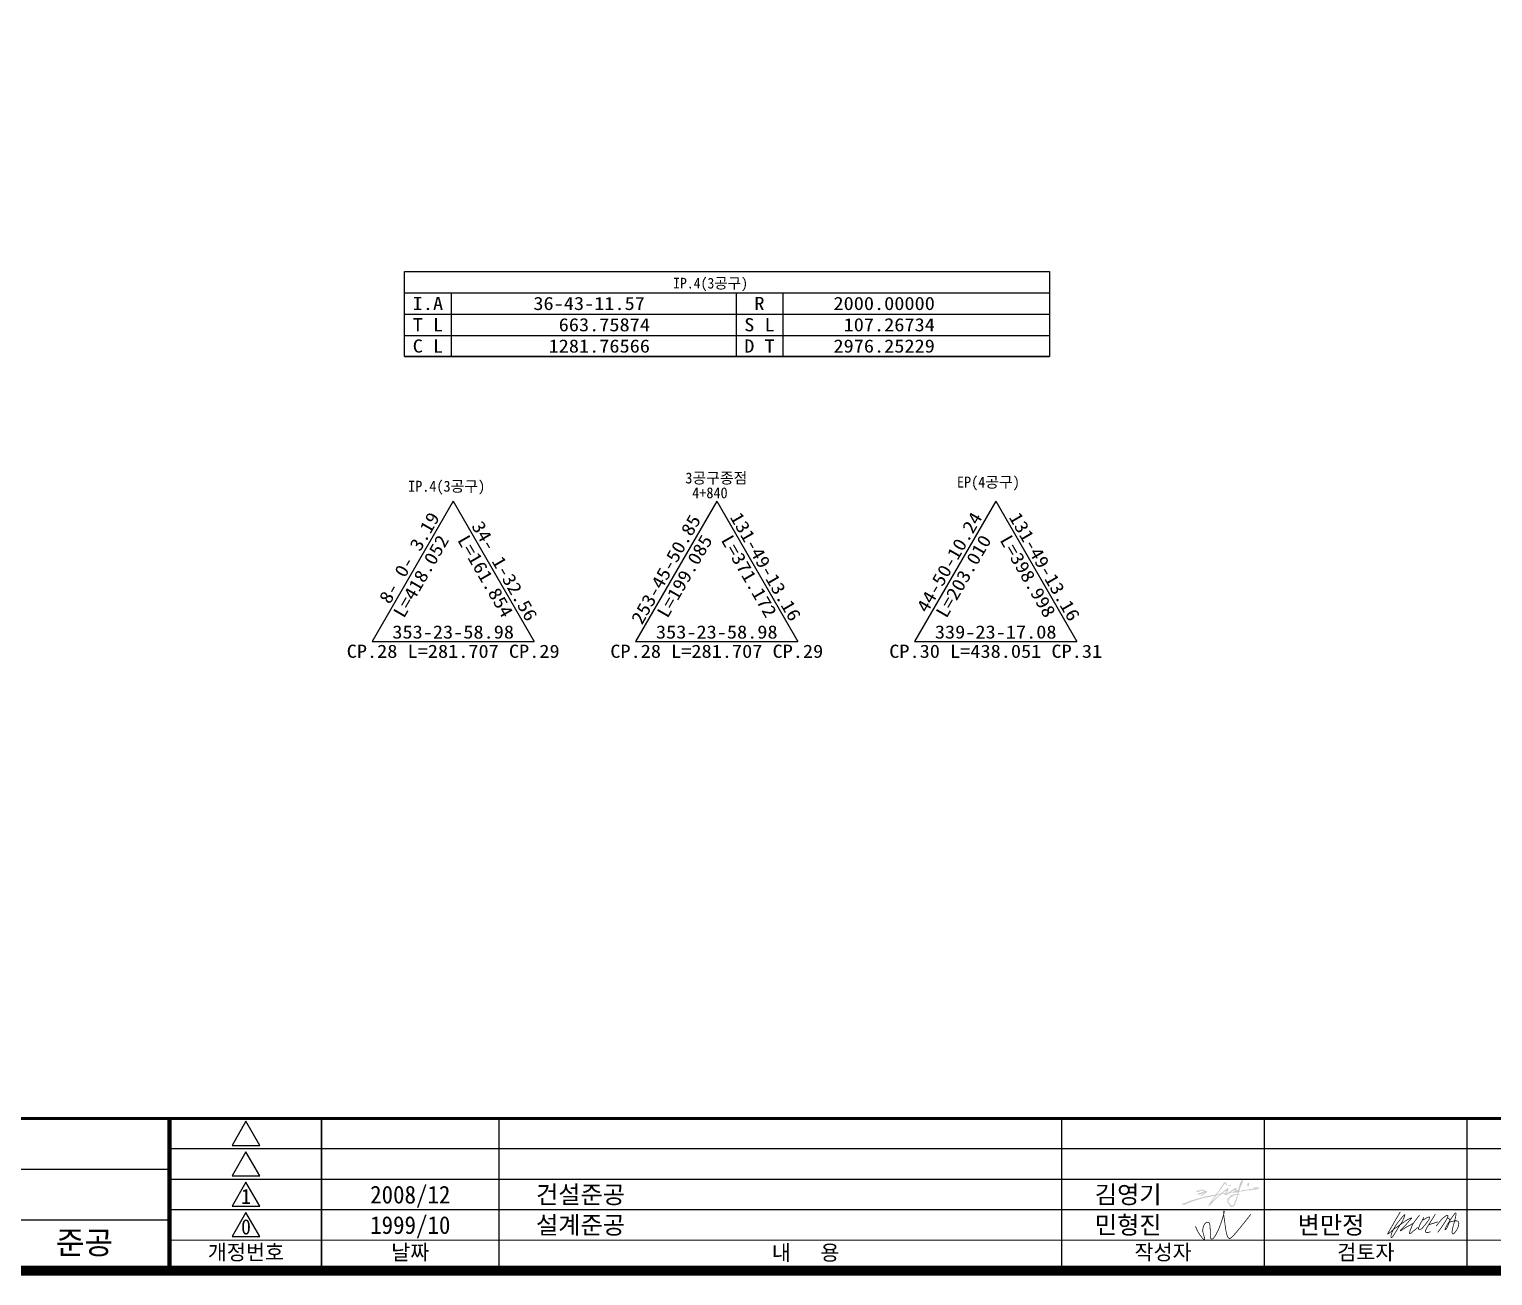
# Model space of a CAD drawing. Header units: feet. Extents: x 227184 to 231389, y 193870 to 196840.
# Drawn here: x 228521 to 229965, y 193965 to 195195 of the extents above; entities that cross this region are included whole.
import ezdxf
from ezdxf.enums import TextEntityAlignment as Align

# ---------------------------------------------------------------- set-up
doc = ezdxf.new("R2010")
doc.units = ezdxf.units.FT
doc.header["$LTSCALE"] = 10
doc.header["$MEASUREMENT"] = 0
for name, color, linetype in [('CA-TABL-LIN1', 4, 'CONTINUOUS'), ('CA-TABL-LIN2', 1, 'CONTINUOUS'), ('CA-TABL-TEX2', 3, 'CONTINUOUS'), ('CX-BORD', 3, 'CONTINUOUS'), ('CX-BORD-LIN1', 4, 'CONTINUOUS'), ('CX-BORD-LIN2', 3, 'CONTINUOUS'), ('CX-BORD-TEX2', 7, 'CONTINUOUS'), ('CX-BORD-TEX3', 6, 'CONTINUOUS')]:
    doc.layers.add(name, color=color, linetype=linetype)
doc.styles.add('GHS', font='DotumChe.ttf')
doc.styles.add('RP2', font='DotumChe.ttf')
doc.styles.add('TB_TEXT', font='DotumChe.ttf')
doc.styles.add('TB_WBTXT', font='H2GTRE.TTF')
doc.styles.add('TB_WMTXT', font='DotumChe.ttf')

# ---------------------------------------------------------------- blocks, each defined once
blk = doc.blocks.new('CXBLKA1-KHCA')
at = {"layer": 'CX-BORD-TEX3'}
h = blk.add_hatch(color=256, dxfattribs=at)
h.paths.add_polyline_path([(482.7, 17.26), (482.68, 17.24), (482.66, 17.12), (482.62, 17.04), (482.65, 16.95), (482.61, 16.8), (482.65, 16.75), (482.64, 16.67), (482.76, 16.59), (482.85, 16.58), (482.9, 16.67), (482.85, 16.83), (482.93, 16.93), (482.97, 17.1), (483.04, 17.18), (482.92, 17.29)], flags=17)
h.paths.add_polyline_path([(478.82, 16.88), (478.8, 16.87), (478.77, 16.82), (478.84, 16.75), (479.07, 16.73), (479.4, 16.75), (479.45, 16.83), (479.38, 16.89)], flags=17)
h.paths.add_polyline_path([(480.27, 14.9), (480.2, 14.89), (479.54, 14.59), (479.04, 14.14), (478.85, 13.73), (479.11, 13.24), (479.43, 12.86), (479.56, 12.79), (479.71, 12.81), (480.07, 13.28), (480.07, 13.47), (480.4, 14.15), (480.57, 14.79), (480.53, 14.9)], flags=16)
h.paths.add_polyline_path([(480.12, 15.94), (480.1, 15.93), (480, 15.86), (479.88, 15.83), (479.77, 15.7), (479.64, 15.64), (479.45, 15.57), (479.44, 15.51), (479.54, 15.46), (479.74, 15.47), (479.8, 15.56), (479.93, 15.62), (480.02, 15.61), (480.04, 15.58), (480.08, 15.63), (480.11, 15.69), (480.09, 15.75), (480.09, 15.84), (480.18, 15.85), (480.17, 15.93)], flags=16)
h.paths.add_polyline_path([(478.56, 15.25), (478.53, 15.23), (478.45, 15.21), (478.43, 15.16), (478.49, 15.12), (478.59, 15.14), (478.59, 15.22)], flags=16)
h.paths.add_polyline_path([(478.55, 15.77), (478.54, 15.88), (477.8, 15.34), (477.67, 15.25), (478.13, 15.23), (478.24, 15.23), (478.4, 15.56)], flags=16)
h.paths.add_polyline_path([(476.92, 14.99), (476.71, 14.96), (476.23, 14.47), (476.06, 14.18), (475.88, 13.98), (475.64, 13.71), (475.86, 13.84), (476.18, 14.11), (476.61, 14.51), (476.9, 14.79), (477.1, 14.96)], flags=16)
h.paths.add_polyline_path([(469.74, 13.13), (469.77, 13.16), (469.84, 13.25), (470.07, 13.29), (470.19, 13.33), (470.24, 13.38), (470.47, 13.37), (470.53, 13.49), (470.79, 13.54), (470.9, 13.64), (471.1, 13.66), (471.26, 13.78), (471.43, 13.78), (471.51, 13.87), (471.98, 13.95), (472.32, 14.12), (472.87, 14.24), (473.35, 14.37), (473.97, 14.55), (474.69, 14.71), (475.44, 14.87), (476.15, 14.97), (476.32, 14.99), (476.65, 15.37), (476.93, 15.69), (477.23, 16.15), (477.41, 16.51), (477.75, 16.84), (477.92, 17.31), (478.08, 17.45), (478.41, 17.43), (478.48, 17.23), (478.54, 17.04), (478.62, 16.98), (478.68, 16.9), (478.58, 16.85), (478.4, 16.96), (478.32, 17.11), (478.25, 17.22), (478.15, 17.22), (478.15, 17.08), (478, 16.96), (477.92, 16.8), (477.78, 16.64), (477.69, 16.46), (477.56, 16.3), (477.45, 16.14), (477.34, 16.03), (477.25, 15.83), (477.13, 15.69), (476.72, 15.19), (476.59, 15.1), (477.05, 15.13), (477.31, 15.19), (477.68, 15.45), (478.03, 15.73), (478.33, 16.03), (478.58, 16.2), (478.7, 16.29), (478.89, 16.23), (478.91, 15.98), (478.76, 15.75), (478.62, 15.44), (478.52, 15.43), (478.57, 15.37), (478.84, 15.38), (479.33, 15.65), (479.53, 15.87), (479.82, 16.02), (479.99, 16.16), (480.22, 16.27), (480.44, 16.3), (480.56, 16.22), (480.48, 16.08), (480.44, 15.96), (480.45, 15.78), (480.59, 15.9), (480.8, 16.02), (480.92, 16.23), (480.99, 16.58), (481.13, 17.04), (481.22, 17.3), (481.32, 17.49), (481.42, 17.63), (481.51, 17.8), (481.76, 17.83), (481.81, 17.66), (481.74, 17.55), (481.68, 17.32), (481.64, 17.2), (481.53, 17.05), (481.44, 16.84), (481.36, 16.63), (481.27, 16.49), (481.26, 16.3), (481.2, 16.14), (481.13, 15.99), (481.06, 15.84), (481.04, 15.74), (481.41, 15.74), (481.51, 15.85), (481.76, 15.89), (482.04, 15.89), (482.31, 15.96), (482.77, 16.01), (482.95, 16.05), (483.23, 16.13), (483.52, 16.11), (483.68, 16.21), (483.91, 16.24), (484.27, 16.26), (484.32, 16.32), (483.8, 16.34), (483.87, 16.46), (484.13, 16.46), (484.72, 16.46), (484.88, 16.35), (485.07, 16.32), (484.97, 16.24), (484.86, 16.16), (484.58, 16.13), (484.43, 15.99), (483.7, 15.99), (483.34, 15.87), (482.72, 15.88), (482.48, 15.75), (481.99, 15.75), (481.7, 15.62), (481.24, 15.63), (481.05, 15.53), (480.92, 15.44), (480.87, 15.25), (480.85, 15.14), (481.18, 15.15), (481.23, 15.03), (480.91, 14.99), (480.74, 15.01), (480.69, 14.35), (480.48, 13.83), (480.31, 13.45), (480.24, 13.14), (480.07, 12.86), (479.73, 12.56), (479.32, 12.6), (478.94, 13.13), (478.63, 13.62), (478.68, 14.1), (479.35, 14.83), (480.01, 15.05), (480.66, 15.15), (480.74, 15.45), (480.63, 15.49), (480.42, 15.47), (480.29, 15.38), (479.45, 15.37), (478.95, 15.16), (478.7, 15), (478.46, 14.91), (478.14, 14.91), (478.09, 15.12), (477.71, 15.15), (477.34, 14.94), (476.68, 14.38), (476.38, 14.02), (476.04, 13.79), (475.64, 13.29), (475.29, 12.94), (475, 12.76), (474.94, 12.92), (475.33, 13.51), (475.94, 14.36), (476.23, 14.8), (475.77, 14.67), (475.39, 14.61), (475.07, 14.54), (474.04, 14.33), (472.84, 14), (471.64, 13.6), (470.86, 13.28), (470.17, 12.98), (469.83, 13.02)])
h.paths.add_polyline_path([(472.52, 15.56), (472.53, 15.6), (472.62, 15.67), (472.66, 15.8), (472.77, 15.8), (472.89, 15.84), (473.04, 15.86), (473.25, 15.86), (473.31, 15.98), (473.81, 15.98), (473.95, 15.93), (474, 15.86), (474.21, 15.88), (474.3, 15.78), (474.41, 15.78), (474.44, 15.7), (474.51, 15.65), (474.55, 15.7), (474.61, 15.74), (474.68, 15.72), (474.7, 15.66), (474.65, 15.58), (474.64, 15.45), (474.51, 15.36), (474.1, 15.07), (473.67, 14.81), (473.59, 14.73), (473.5, 14.75), (473.48, 14.87), (473.54, 14.92), (473.82, 15.08), (473.99, 15.2), (474.05, 15.31), (474.16, 15.3), (474.17, 15.41), (474.07, 15.44), (473.97, 15.37), (473.98, 15.3), (473.81, 15.29), (473.72, 15.2), (473.51, 15.15), (473.47, 15.09), (473.22, 15.05), (473.07, 14.94), (472.91, 14.95), (472.92, 15.12), (473.01, 15.26), (473.19, 15.31), (473.32, 15.31), (473.44, 15.39), (473.65, 15.51), (473.88, 15.55), (474.04, 15.54), (473.94, 15.65), (473.96, 15.74), (473.91, 15.77), (473.61, 15.8), (473.4, 15.79), (473.31, 15.7), (473.23, 15.61), (472.92, 15.61), (472.76, 15.51), (472.59, 15.51)], flags=17)
at = {"layer": 'CX-BORD-LIN1', "const_width": 2}
blk.add_lwpolyline([(796, 0), (0, 0), (0, 554), (796, 554)], close=True, dxfattribs=at)
at = {"layer": 'CX-BORD-LIN1'}
for points, const_width in [([(796, 30), (0, 30)], 0.6), ([(270, 0), (270, 30)], 0.8), ([(270, 0), (270, 30)], 0.6), ([(300, 0), (300, 30)], 0.3), ([(335, 0), (335, 30)], 0.3), ([(566, 6), (270, 6)], 0.2)]:
    blk.add_lwpolyline(points, dxfattribs=dict(at, const_width=const_width))
for points in [[(285.08, 29.47), (282.34, 24.71), (287.83, 24.71)], [(285.08, 23.47), (282.34, 18.71), (287.83, 18.71)], [(285.08, 17.47), (282.34, 12.71), (287.83, 12.71)], [(285.08, 11.47), (282.34, 6.71), (287.83, 6.71)]]:
    blk.add_lwpolyline(points, close=True, dxfattribs=at)
for points in [[(446, 0), (446, 30)], [(486, 0), (486, 30)], [(526, 0), (526, 30)]]:
    blk.add_lwpolyline(points, dxfattribs=at)
at = {"layer": 'CX-BORD-LIN2'}
for points in [[(566, 24), (270, 24)], [(566, 18), (270, 18)], [(566, 12), (270, 12)]]:
    blk.add_lwpolyline(points, dxfattribs=at)
at = {"layer": 'CX-BORD-LIN2', "const_width": 0.3}
for points in [[(270, 20), (130, 20)], [(270, 10), (0, 10)]]:
    blk.add_lwpolyline(points, dxfattribs=at)
at = {"layer": 'CX-BORD-TEX3', "const_width": 0.143}
for points in [[(472.39, 8.74), (472.61, 8.23), (472.82, 7.8), (473.01, 7.44), (473.19, 7.15), (473.36, 6.91), (473.51, 6.72), (473.64, 6.57), (473.77, 6.44), (473.87, 6.33), (473.96, 6.25), (474.04, 6.18), (474.11, 6.14), (474.16, 6.11), (474.19, 6.11), (474.22, 6.13), (474.23, 6.16), (474.23, 6.22), (474.22, 6.29), (474.21, 6.38), (474.18, 6.48), (474.15, 6.59), (474.12, 6.7), (474.08, 6.81), (474.05, 6.93), (474.01, 7.03), (473.98, 7.14), (473.95, 7.24), (473.92, 7.33), (473.89, 7.43), (473.87, 7.52), (473.85, 7.61), (473.84, 7.7), (473.83, 7.79), (473.83, 7.88), (473.83, 7.97), (473.83, 8.06), (473.84, 8.15), (473.85, 8.24), (473.87, 8.34), (473.89, 8.43), (473.92, 8.53), (473.94, 8.63), (473.97, 8.72), (474.01, 8.82), (474.04, 8.91), (474.08, 9), (474.13, 9.08), (474.17, 9.15), (474.22, 9.22), (474.27, 9.28), (474.32, 9.34), (474.38, 9.38), (474.43, 9.42), (474.48, 9.46), (474.53, 9.48), (474.58, 9.51), (474.63, 9.52), (474.68, 9.54), (474.72, 9.55), (474.76, 9.55), (474.8, 9.55), (474.84, 9.55), (474.88, 9.55), (474.91, 9.54), (474.95, 9.53), (474.98, 9.52), (475.01, 9.51), (475.04, 9.49), (475.06, 9.47), (475.09, 9.44), (475.11, 9.41), (475.13, 9.36), (475.16, 9.31), (475.18, 9.25), (475.2, 9.18), (475.21, 9.09), (475.23, 8.99), (475.25, 8.87), (475.26, 8.74), (475.27, 8.59), (475.28, 8.41), (475.29, 8.23), (475.3, 8.03), (475.3, 7.83), (475.31, 7.63), (475.31, 7.43), (475.32, 7.25), (475.32, 7.09), (475.32, 6.96), (475.32, 6.84), (475.33, 6.74), (475.33, 6.66), (475.34, 6.59), (475.34, 6.53), (475.35, 6.48), (475.37, 6.44), (475.39, 6.4), (475.41, 6.36), (475.43, 6.32), (475.46, 6.29), (475.49, 6.27), (475.52, 6.25), (475.56, 6.24), (475.6, 6.23), (475.64, 6.23), (475.69, 6.23), (475.74, 6.25), (475.79, 6.28), (475.85, 6.33), (475.91, 6.39), (475.99, 6.47), (476.07, 6.57), (476.16, 6.69), (476.25, 6.83), (476.36, 7), (476.47, 7.18), (476.58, 7.4), (476.7, 7.63), (476.83, 7.89), (476.95, 8.17), (477.08, 8.47), (477.2, 8.79), (477.32, 9.12), (477.44, 9.45), (477.55, 9.77), (477.65, 10.08), (477.75, 10.37), (477.82, 10.62), (477.89, 10.84), (477.94, 11.03), (477.98, 11.18), (478.01, 11.31), (478.03, 11.41), (478.04, 11.49), (478.05, 11.56), (478.06, 11.61), (478.06, 11.66), (478.06, 11.7), (478.05, 11.72), (478.05, 11.75), (478.04, 11.76), (478.03, 11.77), (478.02, 11.77), (478, 11.77), (477.99, 11.76), (477.98, 11.75), (477.96, 11.73), (477.95, 11.69), (477.94, 11.65), (477.93, 11.59), (477.93, 11.51), (477.93, 11.42), (477.94, 11.3), (477.95, 11.17), (477.97, 11.01), (477.99, 10.84), (478.01, 10.64), (478.04, 10.44), (478.07, 10.21), (478.1, 9.97), (478.14, 9.71), (478.18, 9.44), (478.21, 9.17), (478.25, 8.89), (478.29, 8.62), (478.33, 8.36), (478.37, 8.11), (478.4, 7.88), (478.44, 7.68), (478.48, 7.49), (478.52, 7.33), (478.55, 7.19), (478.59, 7.06), (478.63, 6.94), (478.67, 6.84), (478.71, 6.75), (478.75, 6.67), (478.79, 6.6), (478.83, 6.54), (478.88, 6.48), (478.92, 6.44), (478.96, 6.4), (479, 6.37), (479.04, 6.35), (479.08, 6.33), (479.13, 6.33), (479.17, 6.34), (479.23, 6.36), (479.3, 6.41), (479.38, 6.47), (479.48, 6.55), (479.6, 6.66), (479.75, 6.8), (479.94, 6.99), (480.2, 7.28), (480.55, 7.68), (481.01, 8.24), (481.61, 8.97), (482.36, 9.91), (483.29, 11.1)], [(512.8, 11.61), (512.07, 10.36), (511.51, 9.39), (511.1, 8.67), (510.8, 8.16), (510.6, 7.82), (510.48, 7.6), (510.41, 7.48), (510.37, 7.4), (510.34, 7.34), (510.31, 7.3), (510.3, 7.26), (510.29, 7.24), (510.29, 7.22), (510.29, 7.21), (510.3, 7.2), (510.31, 7.21), (510.33, 7.21), (510.35, 7.22), (510.38, 7.24), (510.42, 7.26), (510.46, 7.29), (510.51, 7.32), (510.56, 7.36), (510.62, 7.41), (510.69, 7.47), (510.76, 7.53), (510.84, 7.6), (510.93, 7.67), (511.01, 7.74), (511.09, 7.82), (511.18, 7.89), (511.25, 7.96), (511.33, 8.02), (511.4, 8.08), (511.47, 8.14), (511.54, 8.19), (511.6, 8.24), (511.66, 8.29), (511.73, 8.34), (511.79, 8.38), (511.85, 8.43), (511.92, 8.47), (511.98, 8.51), (512.05, 8.55), (512.11, 8.59), (512.17, 8.63), (512.23, 8.67), (512.28, 8.7), (512.34, 8.74), (512.39, 8.78), (512.43, 8.81), (512.48, 8.85), (512.52, 8.88), (512.57, 8.92), (512.61, 8.95), (512.65, 8.98), (512.68, 9.02), (512.72, 9.05), (512.76, 9.08), (512.79, 9.12), (512.83, 9.15), (512.86, 9.19), (512.9, 9.23), (512.93, 9.27), (512.96, 9.31), (513, 9.36), (513.03, 9.41), (513.06, 9.46), (513.1, 9.52), (513.13, 9.58), (513.16, 9.64), (513.2, 9.71), (513.23, 9.78), (513.27, 9.86), (513.31, 9.94), (513.34, 10.02), (513.38, 10.09), (513.41, 10.17), (513.44, 10.25), (513.47, 10.32), (513.5, 10.38), (513.52, 10.45), (513.55, 10.5), (513.57, 10.56), (513.59, 10.62), (513.61, 10.67), (513.62, 10.72), (513.64, 10.78), (513.66, 10.83), (513.67, 10.88), (513.69, 10.93), (513.69, 10.98), (513.69, 11.01), (513.68, 11.03), (513.66, 11.03), (513.63, 11.02), (513.58, 10.98), (513.52, 10.93), (513.45, 10.85), (513.36, 10.77), (513.27, 10.66), (513.17, 10.55), (513.06, 10.42), (512.95, 10.29), (512.83, 10.15), (512.71, 10), (512.58, 9.84), (512.46, 9.69), (512.34, 9.53), (512.22, 9.37), (512.1, 9.21), (511.99, 9.05), (511.89, 8.89), (511.79, 8.74), (511.7, 8.6), (511.61, 8.45), (511.53, 8.31), (511.46, 8.18), (511.39, 8.05), (511.33, 7.93), (511.27, 7.81), (511.22, 7.7), (511.17, 7.6), (511.13, 7.5), (511.09, 7.4), (511.06, 7.32), (511.03, 7.24), (511.01, 7.16), (510.99, 7.09), (510.98, 7.02), (510.96, 6.96), (510.96, 6.9), (510.95, 6.85), (510.95, 6.8), (510.94, 6.76), (510.94, 6.72), (510.94, 6.68), (510.94, 6.65), (510.94, 6.62), (510.94, 6.59), (510.95, 6.57), (510.96, 6.55), (510.97, 6.54), (510.99, 6.53), (511.01, 6.53), (511.03, 6.53), (511.06, 6.54), (511.1, 6.55), (511.13, 6.57), (511.16, 6.59), (511.2, 6.62), (511.24, 6.65), (511.27, 6.68), (511.31, 6.72), (511.34, 6.77), (511.37, 6.82), (511.41, 6.87), (511.44, 6.92), (511.48, 6.98), (511.52, 7.04), (511.56, 7.1), (511.6, 7.17), (511.64, 7.23), (511.68, 7.3), (511.73, 7.37), (511.77, 7.44), (511.82, 7.51), (511.86, 7.58), (511.9, 7.65), (511.95, 7.71), (511.99, 7.78), (512.04, 7.86), (512.08, 7.93), (512.13, 8.01), (512.18, 8.09), (512.22, 8.18), (512.28, 8.28), (512.33, 8.38), (512.4, 8.49), (512.47, 8.61), (512.56, 8.75), (512.67, 8.9), (512.79, 9.06), (512.94, 9.24)], [(512.79, 9.06), (513.17, 9.35), (513.48, 9.57), (513.72, 9.74), (513.91, 9.87), (514.06, 9.96), (514.17, 10.03), (514.25, 10.07), (514.33, 10.11), (514.4, 10.14), (514.47, 10.18), (514.54, 10.21), (514.61, 10.24), (514.67, 10.27), (514.73, 10.29), (514.79, 10.31), (514.84, 10.34), (514.89, 10.35), (514.93, 10.37), (514.97, 10.38), (515, 10.38), (515.02, 10.38), (515.04, 10.38), (515.05, 10.36), (515.04, 10.35), (515.02, 10.32), (515, 10.29), (514.96, 10.25), (514.92, 10.2), (514.88, 10.16), (514.83, 10.11), (514.78, 10.06), (514.73, 10.01), (514.68, 9.96), (514.63, 9.9), (514.58, 9.85), (514.53, 9.8), (514.47, 9.74), (514.42, 9.68), (514.36, 9.61), (514.3, 9.54), (514.24, 9.47), (514.17, 9.38), (514.1, 9.3), (514.03, 9.21), (513.96, 9.13), (513.89, 9.04), (513.82, 8.96), (513.75, 8.89), (513.69, 8.81), (513.62, 8.75), (513.56, 8.69), (513.5, 8.63), (513.45, 8.58), (513.39, 8.53), (513.34, 8.48), (513.28, 8.43), (513.23, 8.38), (513.18, 8.34), (513.13, 8.29), (513.08, 8.25), (513.04, 8.2), (513, 8.16), (512.96, 8.12), (512.93, 8.08), (512.9, 8.05), (512.87, 8.01), (512.85, 7.98), (512.84, 7.96), (512.82, 7.93), (512.82, 7.91), (512.81, 7.89), (512.81, 7.88), (512.82, 7.87), (512.83, 7.86), (512.84, 7.86), (512.86, 7.86), (512.89, 7.87), (512.92, 7.88), (512.95, 7.9), (512.99, 7.92), (513.03, 7.95), (513.08, 7.99), (513.13, 8.02), (513.18, 8.07), (513.24, 8.11), (513.3, 8.16), (513.37, 8.2), (513.43, 8.25), (513.5, 8.29), (513.57, 8.34), (513.64, 8.38), (513.71, 8.42), (513.78, 8.47), (513.86, 8.51), (513.93, 8.55), (514, 8.59), (514.07, 8.62), (514.14, 8.66), (514.21, 8.7), (514.27, 8.73), (514.34, 8.77), (514.4, 8.8), (514.47, 8.84), (514.53, 8.87), (514.59, 8.91), (514.66, 8.94), (514.73, 8.98), (514.81, 9.03), (514.9, 9.08), (515, 9.15), (515.13, 9.23), (515.28, 9.33)], [(516.6, 10.96), (516.23, 10.49), (515.94, 10.12), (515.71, 9.83), (515.55, 9.61), (515.43, 9.44), (515.34, 9.32), (515.28, 9.22), (515.24, 9.14), (515.2, 9.07), (515.17, 9), (515.14, 8.93), (515.11, 8.87), (515.09, 8.8), (515.06, 8.74), (515.04, 8.68), (515.02, 8.62), (514.99, 8.56), (514.97, 8.49), (514.95, 8.43), (514.92, 8.37), (514.9, 8.31), (514.88, 8.26), (514.86, 8.2), (514.83, 8.15), (514.81, 8.1), (514.79, 8.05), (514.77, 8.01), (514.76, 7.97), (514.74, 7.93), (514.72, 7.89), (514.71, 7.85), (514.7, 7.82), (514.69, 7.79), (514.68, 7.76), (514.67, 7.73), (514.66, 7.7), (514.65, 7.67), (514.64, 7.64), (514.64, 7.61), (514.63, 7.58), (514.63, 7.55), (514.62, 7.53), (514.62, 7.5), (514.62, 7.47), (514.61, 7.45), (514.61, 7.42), (514.61, 7.4), (514.61, 7.38), (514.62, 7.36), (514.62, 7.35), (514.63, 7.33), (514.63, 7.32), (514.64, 7.31), (514.65, 7.3), (514.67, 7.3), (514.68, 7.3), (514.7, 7.3), (514.72, 7.3), (514.75, 7.31), (514.77, 7.32), (514.8, 7.33), (514.82, 7.35), (514.85, 7.36), (514.88, 7.38), (514.91, 7.4), (514.94, 7.42), (514.97, 7.45), (514.99, 7.47), (515.02, 7.5), (515.05, 7.53), (515.08, 7.56), (515.11, 7.59), (515.14, 7.62), (515.17, 7.65), (515.2, 7.68), (515.24, 7.71), (515.27, 7.74), (515.31, 7.77), (515.35, 7.81), (515.39, 7.84), (515.44, 7.87), (515.49, 7.91), (515.54, 7.94), (515.59, 7.98), (515.64, 8.02), (515.7, 8.06), (515.75, 8.1), (515.81, 8.15), (515.86, 8.19), (515.91, 8.24), (515.97, 8.3), (516.02, 8.35), (516.07, 8.4), (516.13, 8.46), (516.18, 8.51), (516.23, 8.57)], [(517.42, 10.54), (517.32, 10.32), (517.22, 10.13), (517.14, 9.96), (517.06, 9.82), (516.99, 9.69), (516.93, 9.57), (516.87, 9.47), (516.82, 9.38), (516.77, 9.29), (516.73, 9.2), (516.69, 9.12), (516.65, 9.04), (516.62, 8.97), (516.59, 8.91), (516.56, 8.84), (516.54, 8.79), (516.52, 8.73), (516.5, 8.69), (516.48, 8.64), (516.46, 8.6), (516.45, 8.56), (516.43, 8.52), (516.42, 8.49), (516.41, 8.45), (516.4, 8.42), (516.39, 8.38), (516.38, 8.34), (516.38, 8.3), (516.39, 8.25), (516.41, 8.2), (516.44, 8.15), (516.49, 8.09)], [(517.14, 9.92), (517.37, 10.05), (517.58, 10.17), (517.76, 10.27), (517.91, 10.35), (518.04, 10.42), (518.15, 10.47), (518.25, 10.51), (518.33, 10.54), (518.39, 10.57), (518.44, 10.59), (518.49, 10.6), (518.52, 10.61), (518.55, 10.6), (518.57, 10.6), (518.58, 10.58), (518.59, 10.57), (518.6, 10.54), (518.6, 10.51), (518.6, 10.48), (518.59, 10.44), (518.58, 10.4), (518.57, 10.36), (518.55, 10.31), (518.53, 10.26), (518.51, 10.21), (518.48, 10.15), (518.45, 10.1), (518.41, 10.04), (518.37, 9.98), (518.33, 9.92), (518.29, 9.86), (518.25, 9.8), (518.2, 9.73), (518.16, 9.67), (518.11, 9.6), (518.06, 9.54), (518.02, 9.47), (517.97, 9.41), (517.92, 9.35), (517.87, 9.28), (517.83, 9.22), (517.78, 9.16), (517.73, 9.11), (517.69, 9.05), (517.64, 9), (517.6, 8.95), (517.56, 8.9), (517.53, 8.85), (517.49, 8.81), (517.46, 8.77), (517.42, 8.73), (517.39, 8.7), (517.36, 8.66), (517.34, 8.63), (517.31, 8.6), (517.29, 8.57), (517.26, 8.54), (517.24, 8.5), (517.22, 8.47), (517.19, 8.44), (517.17, 8.42), (517.15, 8.39), (517.13, 8.36), (517.11, 8.34), (517.09, 8.32), (517.07, 8.3), (517.05, 8.29), (517.03, 8.27), (517.01, 8.26), (516.99, 8.25), (516.97, 8.24), (516.95, 8.22), (516.92, 8.21), (516.89, 8.2), (516.87, 8.19), (516.84, 8.17), (516.81, 8.16), (516.78, 8.15), (516.75, 8.14), (516.72, 8.13), (516.69, 8.12), (516.66, 8.11), (516.63, 8.1), (516.61, 8.1), (516.58, 8.09), (516.55, 8.09), (516.52, 8.09), (516.49, 8.09)], [(519.7, 11.13), (519.13, 10.23), (518.69, 9.53), (518.36, 9), (518.13, 8.62), (517.98, 8.36), (517.89, 8.19), (517.84, 8.08), (517.81, 8.01), (517.79, 7.95), (517.77, 7.89), (517.76, 7.84), (517.75, 7.79), (517.75, 7.75), (517.75, 7.71), (517.76, 7.68), (517.77, 7.65), (517.78, 7.62), (517.8, 7.6), (517.82, 7.58), (517.85, 7.56), (517.87, 7.55), (517.9, 7.54), (517.92, 7.53), (517.95, 7.52), (517.98, 7.52), (518.01, 7.51), (518.04, 7.51), (518.08, 7.52), (518.11, 7.52), (518.16, 7.53), (518.2, 7.53), (518.26, 7.54), (518.32, 7.55), (518.39, 7.56), (518.46, 7.58), (518.53, 7.6), (518.59, 7.62), (518.65, 7.64), (518.7, 7.66), (518.74, 7.69)], [(518.37, 9.05), (520.26, 9.64)], [(519.89, 8.8), (520.24, 9.25), (520.53, 9.62), (520.78, 9.91), (520.99, 10.14), (521.16, 10.31), (521.3, 10.44), (521.42, 10.54), (521.52, 10.62), (521.61, 10.69), (521.69, 10.75), (521.76, 10.79), (521.82, 10.83), (521.87, 10.87), (521.92, 10.89), (521.96, 10.91), (522, 10.92), (522.04, 10.93), (522.07, 10.93), (522.1, 10.93), (522.12, 10.92), (522.14, 10.9), (522.16, 10.88), (522.17, 10.86), (522.18, 10.82), (522.19, 10.78), (522.19, 10.73), (522.17, 10.66), (522.15, 10.58), (522.1, 10.46), (522.03, 10.32), (521.94, 10.15), (521.81, 9.93), (521.66, 9.68), (521.47, 9.39), (521.27, 9.08), (521.05, 8.75), (520.83, 8.43), (520.6, 8.12), (520.39, 7.82), (520.18, 7.55)], [(522.09, 10.43), (522.12, 10.41), (522.17, 10.39), (522.23, 10.36), (522.28, 10.32), (522.34, 10.28), (522.4, 10.24), (522.45, 10.19), (522.49, 10.15), (522.53, 10.1), (522.55, 10.05), (522.56, 9.99), (522.56, 9.94), (522.55, 9.87), (522.53, 9.8), (522.51, 9.72), (522.48, 9.63), (522.45, 9.53), (522.41, 9.42), (522.37, 9.3), (522.32, 9.18), (522.28, 9.06), (522.23, 8.94), (522.18, 8.83), (522.14, 8.73), (522.09, 8.63), (522.05, 8.55), (522.01, 8.47), (521.97, 8.41), (521.94, 8.35), (521.9, 8.3), (521.87, 8.25), (521.83, 8.21), (521.8, 8.18), (521.77, 8.14), (521.74, 8.12), (521.71, 8.1), (521.68, 8.08), (521.66, 8.07), (521.64, 8.06), (521.62, 8.06), (521.61, 8.06), (521.6, 8.07), (521.6, 8.08), (521.6, 8.11), (521.61, 8.14), (521.62, 8.18), (521.64, 8.23), (521.66, 8.29), (521.69, 8.36), (521.73, 8.45), (521.78, 8.55), (521.84, 8.67), (521.91, 8.79), (521.99, 8.94), (522.08, 9.1), (522.19, 9.27), (522.31, 9.46), (522.44, 9.67), (522.57, 9.88), (522.71, 10.09), (522.85, 10.29), (522.98, 10.49), (523.11, 10.67), (523.22, 10.83), (523.31, 10.97), (523.4, 11.08), (523.47, 11.17), (523.52, 11.25), (523.57, 11.3), (523.61, 11.34), (523.65, 11.36), (523.67, 11.38), (523.7, 11.38), (523.72, 11.37), (523.74, 11.36), (523.75, 11.34), (523.77, 11.31), (523.77, 11.27), (523.78, 11.22), (523.78, 11.17), (523.78, 11.11), (523.77, 11.04), (523.77, 10.97), (523.75, 10.89), (523.74, 10.8), (523.72, 10.71), (523.7, 10.61), (523.68, 10.5), (523.65, 10.39), (523.62, 10.27), (523.59, 10.14), (523.56, 10.01), (523.52, 9.87), (523.49, 9.73), (523.45, 9.59), (523.41, 9.44), (523.37, 9.3), (523.33, 9.15), (523.29, 9.01), (523.25, 8.87), (523.21, 8.73), (523.18, 8.6), (523.15, 8.48), (523.12, 8.37), (523.1, 8.27), (523.08, 8.18), (523.06, 8.09), (523.05, 8.02), (523.04, 7.96), (523.03, 7.89), (523.03, 7.84), (523.02, 7.79), (523.02, 7.74), (523.01, 7.69), (523.01, 7.64), (523.01, 7.6), (523.01, 7.55), (523.02, 7.51), (523.02, 7.47), (523.03, 7.43), (523.05, 7.39), (523.06, 7.35), (523.08, 7.32), (523.11, 7.29), (523.14, 7.27), (523.17, 7.25), (523.2, 7.24), (523.24, 7.25), (523.28, 7.26), (523.33, 7.29), (523.37, 7.32), (523.42, 7.36), (523.48, 7.42), (523.53, 7.48), (523.59, 7.55), (523.65, 7.63), (523.71, 7.72), (523.78, 7.81), (523.84, 7.91), (523.9, 8.01), (523.97, 8.12), (524.02, 8.23), (524.08, 8.34), (524.13, 8.46), (524.18, 8.57), (524.22, 8.69), (524.25, 8.8), (524.28, 8.91), (524.3, 9.01), (524.32, 9.11), (524.33, 9.21), (524.34, 9.29), (524.34, 9.37), (524.33, 9.44), (524.32, 9.51), (524.3, 9.56), (524.28, 9.61), (524.25, 9.66), (524.21, 9.7), (524.16, 9.73), (524.11, 9.76), (524.05, 9.79), (523.98, 9.8), (523.9, 9.82), (523.81, 9.83), (523.71, 9.83), (523.6, 9.82), (523.48, 9.81), (523.35, 9.79), (523.22, 9.76), (523.08, 9.74), (522.94, 9.7), (522.8, 9.67), (522.68, 9.63), (522.56, 9.59), (522.47, 9.56)]]:
    blk.add_lwpolyline(points, dxfattribs=at)
at = {"layer": 'CX-BORD-LIN1', "style": 'TB_TEXT'}
for tag, height, p in [('TR_RNUM4', 3, (285.11, 26.64)), ('TR_RDAT4', 3.5, (317.5, 27)), ('TR_DGN4', 3.5, (459.12, 27)), ('TR_CHK4', 3.5, (499.12, 27)), ('TR_APP4', 3.5, (539.12, 27)), ('TR_RNUM3', 3, (285.11, 20.64)), ('TR_RDAT3', 3.5, (317.5, 21)), ('TR_DGN3', 3.5, (459.12, 21)), ('TR_CHK3', 3.5, (499.12, 21)), ('TR_APP3', 3.5, (539.12, 21)), ('TR_RNUM2', 3, (285.11, 14.64)), ('TR_RDAT2', 3.5, (317.5, 15)), ('TR_DGN2', 3.5, (459.12, 15)), ('TR_CHK2', 3.5, (499.12, 15)), ('TR_APP2', 3.5, (539.12, 15)), ('TR_RNUM1', 3, (285.11, 8.64)), ('TR_RDAT1', 3.5, (317.5, 9)), ('TR_DGN1', 3.5, (459.12, 9)), ('TR_CHK1', 3.5, (499.12, 9)), ('TR_APP1', 3.5, (539.12, 9))]:
    blk.add_attdef(tag, text='', height=height, dxfattribs=at).set_placement(p, align=Align.MIDDLE_CENTER)
for tag, p in [('TR_RCON4', (342.3, 27)), ('TR_RCON3', (342.3, 21)), ('TR_RCON2', (342.3, 15)), ('TR_RCON1', (342.3, 9))]:
    blk.add_attdef(tag, text='', height=3.5, dxfattribs=at).set_placement(p, align=Align.MIDDLE_LEFT)
at = {"layer": 'CX-BORD-LIN2', "style": 'TB_TEXT'}
blk.add_attdef('TD_VERSION', text='', height=3, rotation=90, dxfattribs=at).set_placement((800.5, 48.01), align=Align.MIDDLE_CENTER)
at = {"layer": 'CX-BORD-TEX2', "style": 'TB_WMTXT'}
for tag, height, p in [('TB_CNAME', 5, (15.34, 531.83)), ('TB_CSCOP', 4, (16.63, 523.83))]:
    blk.add_attdef(tag, text='', height=height, dxfattribs=at).set_placement(p, align=Align.BOTTOM_LEFT)
at = {"layer": 'CX-BORD-TEX2', "style": 'TB_WBTXT'}
for tag, height, p in [('TB_MTITIL', 10, (398, 533.33)), ('TB_STITL', 7, (398, 518.33))]:
    blk.add_attdef(tag, text='', height=height, dxfattribs=at).set_placement(p, align=Align.MIDDLE_CENTER)
at = {"layer": 'CX-BORD-TEX3', "style": 'TB_TEXT'}
for s, p in [('개정번호', (285.08, 3.66)), ('날짜', (317.5, 3.66)), ('내   용', (395.5, 3.58)), ('작성자', (466, 3.66)), ('검토자', (506, 3.66))]:
    blk.add_text(s, height=3, dxfattribs=at).set_placement(p, align=Align.MIDDLE)
for tag, height, p in [('TD_DCOMP', 4.5, (217.5, 25)), ('TD_CSECT', 4.5, (611, 25)), ('TD_CDIST', 4.5, (656, 25)), ('TD_DNAME_TOP', 4.5, (755, 25)), ('TD_DNAME_MAIN', 4.5, (755, 19.01)), ('TD_CCOMP', 4.5, (217.5, 15)), ('TD_HSCAL', 4.5, (626.7, 15.24)), ('TD_VSCAL', 4.5, (655.78, 15.24)), ('TD_DNAME_BOT', 3, (755, 13.65)), ('TD_CNAME', 5, (65, 5.75)), ('TD_FIELD', 4.5, (182.5, 5.53)), ('TD_CSTEP', 4.5, (253.24, 5.53)), ('TD_DWGCODE', 4.5, (641, 5.39)), ('TD_DWGNO', 4.5, (755, 5.39))]:
    blk.add_attdef(tag, text='', height=height, dxfattribs=at).set_placement(p, align=Align.MIDDLE_CENTER)

msp = doc.modelspace()

# ---------------------------------------------------------------- linework, layer by layer
at = {"layer": 'CA-TABL-LIN1', "linetype": 'Continuous'}
for p, q in [((228891.3, 194872), (228891.3, 194956)), ((228891.3, 194956), (229527.3, 194956)), ((229527.3, 194956), (229527.3, 194872)), ((228891.3, 194872), (229527.3, 194872)), ((229527.3, 194872), (228891.3, 194872))]:
    msp.add_line(p, q, dxfattribs=at)
at = {"layer": 'CA-TABL-LIN2', "linetype": 'Continuous'}
for p, q in [((228891.3, 194935), (229527.3, 194935)), ((228937.3, 194935), (228937.3, 194872)), ((229218.3, 194935), (229218.3, 194872)), ((229264.3, 194935), (229264.3, 194872)), ((228891.3, 194914), (229527.3, 194914)), ((228891.3, 194893), (229527.3, 194893)), ((228939.2, 194729.5), (228859.2, 194590.9)), ((228939.2, 194729.5), (229019.2, 194590.9)), ((229199.2, 194729.5), (229119.2, 194590.9)), ((229199.2, 194729.5), (229279.2, 194590.9)), ((229474.3, 194729.5), (229394.3, 194590.9)), ((229474.3, 194729.5), (229554.3, 194590.9)), ((228859.2, 194590.9), (229019.2, 194590.9)), ((229119.2, 194590.9), (229279.2, 194590.9)), ((229394.3, 194590.9), (229554.3, 194590.9))]:
    msp.add_line(p, q, dxfattribs=at)

# ---------------------------------------------------------------- block references
at = {"layer": 'CX-BORD'}
ref = msp.add_blockref('CXBLKA1-KHCA', (227309.4, 193970.4), dxfattribs=dict(at, xscale=5, yscale=4.999999999996866))
ref.add_attrib('TD_CSTEP', '준공', dxfattribs={"layer": 'CX-BORD-TEX3', "height": 22.5, "style": 'TB_TEXT', "oblique": 360}).set_placement((228575.6, 193998), align=Align.MIDDLE_CENTER)
ref.add_attrib('TR_RNUM1', '0', dxfattribs={"layer": 'CX-BORD-LIN1', "height": 15, "style": 'TB_TEXT', "oblique": 360}).set_placement((228734.9, 194013.6), align=Align.MIDDLE_CENTER)
ref.add_attrib('TR_RDAT1', '1999/10', dxfattribs={"layer": 'CX-BORD-LIN1', "height": 17.5, "style": 'TB_TEXT', "oblique": 360}).set_placement((228896.9, 194015.4), align=Align.MIDDLE_CENTER)
ref.add_attrib('TR_RCON1', '설계준공', dxfattribs={"layer": 'CX-BORD-LIN1', "height": 17.5, "style": 'TB_TEXT', "oblique": 360}).set_placement((229020.9, 194015.4), align=Align.MIDDLE_LEFT)
ref.add_attrib('TR_DGN1', '민형진', dxfattribs={"layer": 'CX-BORD-LIN1', "height": 17.5, "style": 'TB_TEXT', "oblique": 360}).set_placement((229605, 194015.4), align=Align.MIDDLE_CENTER)
ref.add_attrib('TR_CHK1', '변만정', dxfattribs={"layer": 'CX-BORD-LIN1', "height": 17.5, "style": 'TB_TEXT', "oblique": 360}).set_placement((229805, 194015.4), align=Align.MIDDLE_CENTER)
ref.add_attrib('TR_RNUM2', '1', dxfattribs={"layer": 'CX-BORD-LIN1', "height": 15, "style": 'TB_TEXT', "oblique": 360}).set_placement((228734.9, 194043.6), align=Align.MIDDLE_CENTER)
ref.add_attrib('TR_RDAT2', '2008/12', dxfattribs={"layer": 'CX-BORD-LIN1', "height": 17.5, "style": 'TB_TEXT', "oblique": 360}).set_placement((228896.9, 194045.4), align=Align.MIDDLE_CENTER)
ref.add_attrib('TR_RCON2', '건설준공', dxfattribs={"layer": 'CX-BORD-LIN1', "height": 17.5, "style": 'TB_TEXT', "oblique": 360}).set_placement((229020.9, 194045.4), align=Align.MIDDLE_LEFT)
ref.add_attrib('TR_DGN2', '김영기', dxfattribs={"layer": 'CX-BORD-LIN1', "height": 17.5, "style": 'TB_TEXT', "oblique": 360}).set_placement((229605, 194045.4), align=Align.MIDDLE_CENTER)

# ---------------------------------------------------------------- texts
at = {"layer": 'CA-TABL-TEX2', "style": 'GHS'}
msp.add_text('IP.4(3공구)', height=10.5, rotation=359.9213, dxfattribs=at).set_placement((229156.1, 194939.3))
at = {"layer": 'CA-TABL-TEX2', "style": 'RP2', "width": 1.128305}
for s, p, p2 in [('I.A', (228899.3, 194918), (228929.3, 194918)), ('36-43-11.57', (229018.3, 194918), (229128.3, 194918)), ('36-43-11.57', (229018.3, 194918), (229128.3, 194918)), ('R', (229236.3, 194918), (229246.3, 194918)), ('  2000.00000', (229294.3, 194918), (229414.3, 194918)), ('T L', (228899.3, 194897), (228929.3, 194897)), ('   663.75874', (229013.3, 194897), (229133.3, 194897)), ('S L', (229226.3, 194897), (229256.3, 194897)), ('   107.26734', (229294.3, 194897), (229414.3, 194897)), ('C L', (228899.3, 194876), (228929.3, 194876)), ('  1281.76566', (229013.3, 194876), (229133.3, 194876)), ('D T', (229226.3, 194876), (229256.3, 194876)), ('  2976.25229', (229294.3, 194876), (229414.3, 194876)), ('353-23-58.98', (228879.2, 194593.9), (228999.2, 194593.9)), ('353-23-58.98', (229139.2, 194593.9), (229259.2, 194593.9)), ('339-23-17.08', (229414.3, 194593.9), (229534.3, 194593.9)), ('CP.28', (228834.2, 194574.9), (228884.2, 194574.9)), ('L=281.707', (228894.2, 194574.9), (228984.2, 194574.9)), ('CP.29', (228994.2, 194574.9), (229044.2, 194574.9)), ('CP.28', (229094.2, 194574.9), (229144.2, 194574.9)), ('L=281.707', (229154.2, 194574.9), (229244.2, 194574.9)), ('CP.29', (229254.2, 194574.9), (229304.2, 194574.9)), ('CP.30', (229369.3, 194574.9), (229419.3, 194574.9)), ('L=438.051', (229429.3, 194574.9), (229519.3, 194574.9)), ('CP.31', (229529.3, 194574.9), (229579.3, 194574.9))]:
    msp.add_text(s, height=13, dxfattribs=at).set_placement(p, p2, align=Align.FIT)
at = {"layer": 'CA-TABL-TEX2', "style": 'GHS'}
for s, p in [('IP.4(3공구)', (228894.8, 194738.8)), ('3공구종점', (229168.2, 194746.9)), ('EP(4공구)', (229436.1, 194742.9)), ('4+840', (229175, 194732.3))]:
    msp.add_text(s, height=10.8, dxfattribs=at).set_placement(p)
at = {"layer": 'CA-TABL-TEX2', "style": 'RP2', "width": 1.128305}
for s, rotation, p, p2 in [('  8- 0- 3.19', 60, (228866.6, 194609.7), (228926.6, 194713.7)), (' 34- 1-32.56', 300, (228951.8, 194713.7), (229011.8, 194609.7)), ('253-45-50.85', 60.6825, (229125.4, 194606.7), (229184.1, 194711.3)), ('131-49-13.16', 300, (229211.8, 194713.7), (229271.8, 194609.7)), (' 44-50-10.24', 60, (229401.7, 194609.7), (229461.7, 194713.7)), ('131-49-13.16', 300, (229486.9, 194713.7), (229546.9, 194609.7)), ('L=418.052', 60, (228890.6, 194613.2), (228935.6, 194691.2)), ('L=161.854', 300, (228942.9, 194691.2), (228987.9, 194613.2)), ('L=199.085', 60, (229150.6, 194613.2), (229195.6, 194691.2)), ('L=371.172', 300, (229202.9, 194691.2), (229247.9, 194613.2)), ('L=203.010', 60, (229425.7, 194613.2), (229470.7, 194691.2)), ('L=398.998', 300, (229477.9, 194691.2), (229522.9, 194613.2))]:
    msp.add_text(s, height=13, rotation=rotation, dxfattribs=at).set_placement(p, p2, align=Align.FIT)

doc.saveas('drawing.dxf')
